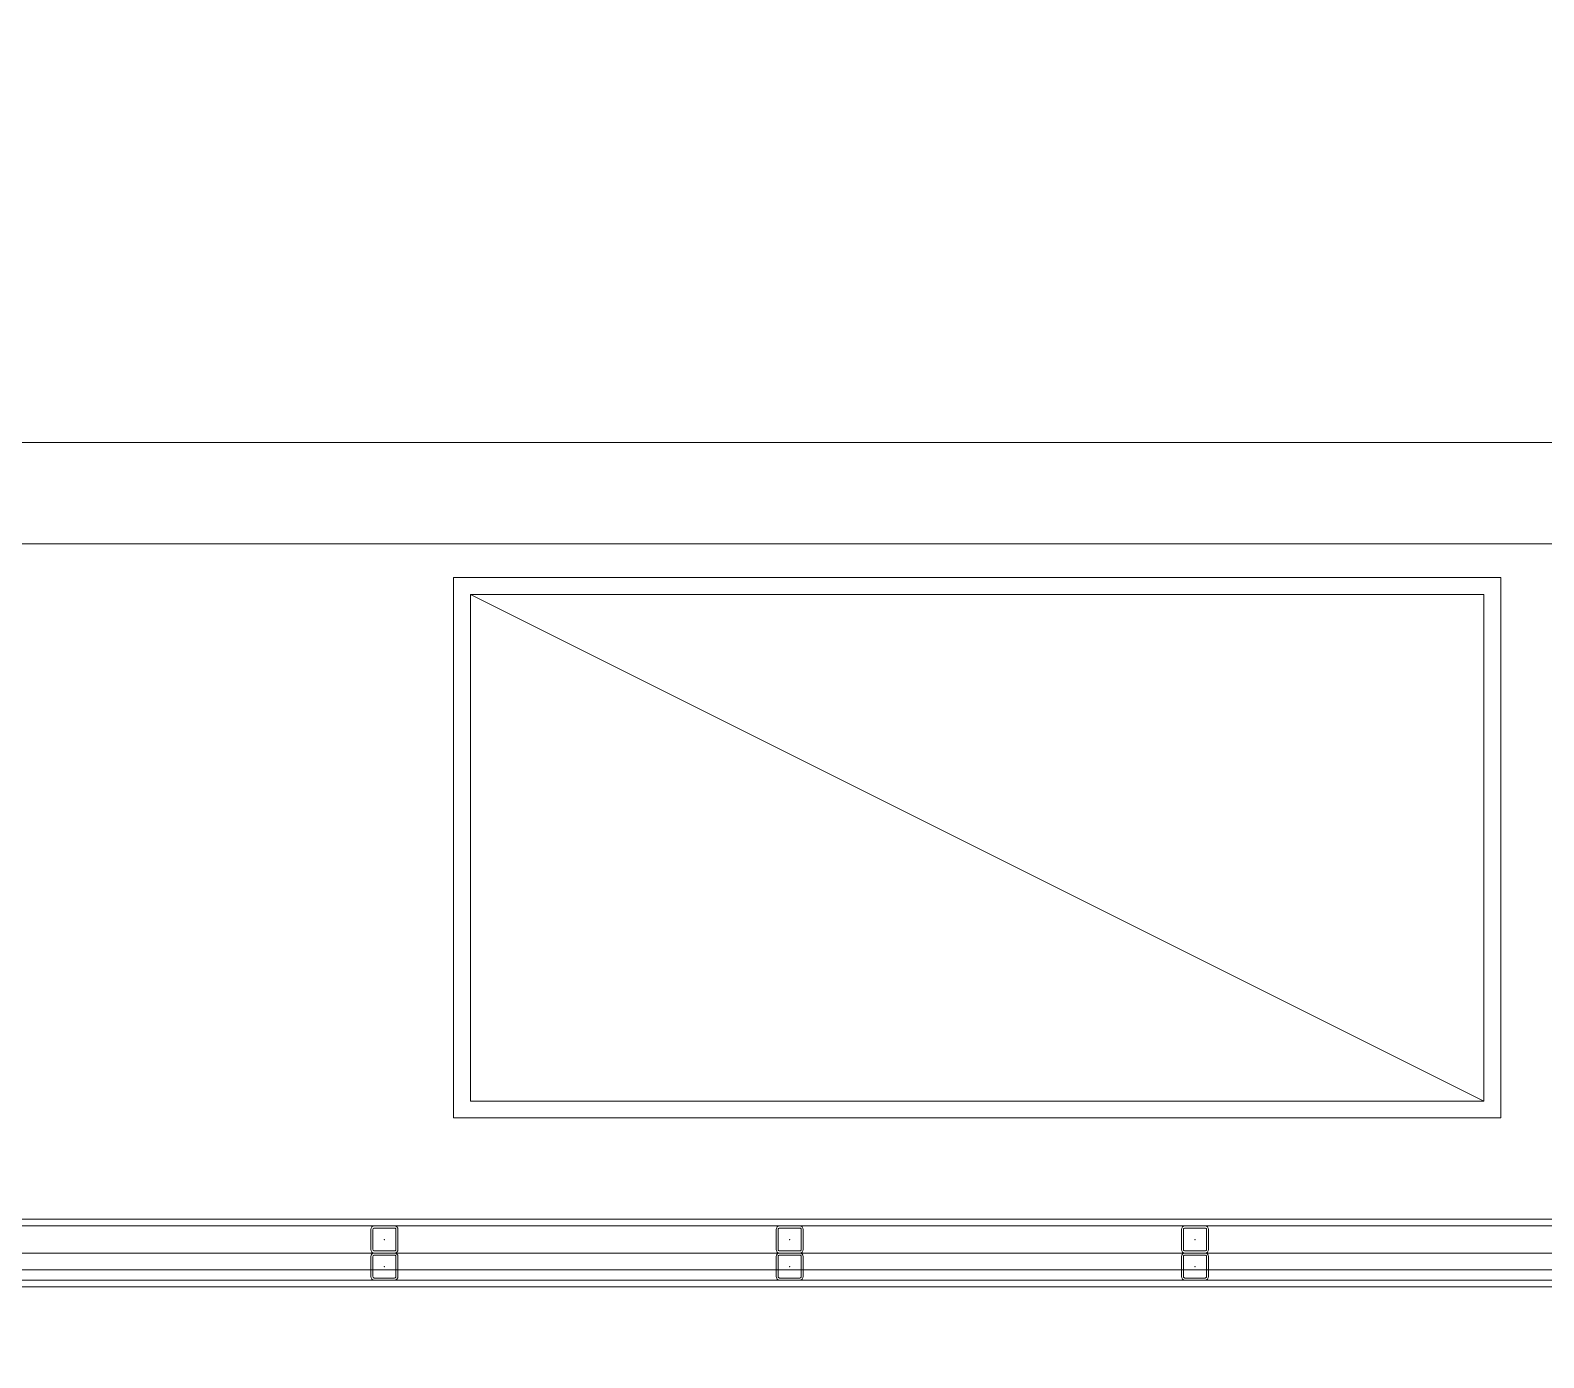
# Model space of a CAD drawing. Extents: x -2050 to 29725, y -1777 to 6820.
# Drawn here: x 13322.1 to 13546.1, y 1824.5 to 2021 of the extents above; entities that cross this region are included whole.
import ezdxf
from ezdxf.xclip import XClip

# ---------------------------------------------------------------- set-up
doc = ezdxf.new("R2010")
doc.units = 0
doc.header["$LTSCALE"] = 25
doc.header["$MEASUREMENT"] = 0
doc.header["$XCLIPFRAME"] = 0
doc.linetypes.add('DOT2', pattern=[0.125, 0, -0.125])
doc.linetypes.add('HIDDEN', pattern=[0.375, 0.25, -0.125])
doc.layers.get('0').update_dxf_attribs({"color": 9, "lineweight": 9})
for name, color, linetype, lineweight in [('00', 9, 'Continuous', 9), ('05V', 9, 'Continuous', 9), ('06B', 9, 'Continuous', 9), ('06C', 9, 'Continuous', 9), ('06D', 9, 'Continuous', 9), ('10', 9, 'Continuous', 9), ('11', 9, 'Continuous', 9), ('20', 9, 'DOT2', 9), ('33', 9, 'BATTING', 9), ('40', 9, 'Continuous', 9), ('40B', 9, 'Continuous', 9)]:
    doc.layers.add(name, color=color, linetype=linetype, lineweight=lineweight)
doc.linetypes.add('BATTING', pattern='A,0.0001,-0.1,[134,ltypeshp.shx,S=0.1,R=0,X=-0.1,Y=0],-0.2,[134,ltypeshp.shx,S=0.1,R=180,X=0.1,Y=0],-0.1', length=0.4001)

# ---------------------------------------------------------------- blocks, each defined once
blk = doc.blocks.new('p-arac asansoru')
for p, q in [((-6.3, 255.25), (21.2, 255.25)), ((-6.3, 250.85), (21.2, 250.85)), ((-6.3, 250.25), (21.2, 250.25)), ((-2.15, 193.75), (29.55, 193.75)), ((-6.3, 137.25), (21.2, 137.25)), ((-6.3, 136.65), (21.2, 136.65)), ((-6.3, 132.25), (21.2, 132.25))]:
    blk.add_line(p, q)
at = {"layer": '20'}
for p, q in [((2.83, 207.54), (367.15, 357.64)), ((-6.3, 288.75), (353.7, 288.75))]:
    blk.add_line(p, q, dxfattribs=at)
blk = doc.blocks.new('Prf-40x40')
for points in [[(1.5, -2), (-1.5, -2, -0.414214), (-2, -1.5), (-2, 1.5, -0.414214), (-1.5, 2), (1.5, 2, -0.414214), (2, 1.5), (2, -1.5, -0.414214)], [(1.5, -1.7), (-1.5, -1.7, -0.414214), (-1.7, -1.5), (-1.7, 1.5, -0.414214), (-1.5, 1.7), (1.5, 1.7, -0.414214), (1.7, 1.5), (1.7, -1.5, -0.414214)]]:
    blk.add_lwpolyline(points, format="xyb", close=True)
blk.add_point((0, 0))
blk = doc.blocks.new('p-2. kat planı')
at = {"layer": '00'}
blk.add_lwpolyline([(13152.5, 1945), (13772.5, 1945), (13772.5, 1960), (13152.5, 1960)], close=True, dxfattribs=at)
at = {"layer": '06D'}
blk.add_lwpolyline([(13074.5, 1840), (13843.61, 1840), (13849.5, 1840), (13849.5, 1846.13), (13849.5, 1943)], dxfattribs=at)
at = {"layer": '11'}
for points in [[(13071.5, 1836), (13853.5, 1836), (13853.5, 1945)], [(13072.5, 1835), (13854.5, 1835), (13854.5, 1945), (13844.5, 1945), (13844.5, 1845), (13072.5, 1845)], [(13845.5, 1944), (13845.5, 1844), (13072.5, 1844)]]:
    blk.add_lwpolyline(points, dxfattribs=at)
at = {"layer": '20', "linetype": 'HIDDEN'}
blk.add_lwpolyline([(16671.49, 2158.03, 0.152192), (13054.42, 1065.28, 0.152192)], format="xyb", dxfattribs=at)
at = {"layer": '33', "ltscale": 0.4}
blk.add_lwpolyline([(13849.5, 1840), (13071.97, 1840)], dxfattribs=at)
at = {"layer": '40'}
blk.add_lwpolyline([(13054.42, 704.15, -0.030791), (13682.75, 1104.54), (13576.46, 1296.45, -0.024013), (14116.78, 1562.65), (14175.16, 1426.96), (14212.09, 1442.78), (14154.09, 1578.71, -0.023167), (14698.59, 1781.77), (14742.74, 1640.76), (14781.91, 1653.34), (14736.69, 1793.87, -0.023228), (15300.09, 1942.43), (15330.55, 1797.88), (15369.84, 1806.22), (15339.16, 1950.68, -0.024001), (15933.76, 2044.81), (15957.63, 1826.73, -0.029535), (16671.45, 1862.43), (16671.45, 2206.09), (16650.5, 2206.09, 0.149972), (13055.87, 1124.03), (13054.42, 1124.03)], format="xyb", close=True, dxfattribs=at)
at = {"layer": '40B'}
blk.add_lwpolyline([(13052.5, 1837.5), (13052.5, 1065.5), (13054.42, 1065.5, -0.152186), (16671.45, 2158.21), (16671.45, 2226.09), (16672.5, 2226.09), (16672.5, 2372.5), (15945, 2372.5), (15945, 2365), (14187.5, 2363), (14187.5, 2825), (13845, 2825), (13845, 1845), (13845, 1837.5)], format="xyb", close=True, dxfattribs=at)
at = {"layer": '05V'}
ref = blk.add_blockref('p-arac asansoru', (13654.5, 2015.1), dxfattribs=dict(at, rotation=90))
XClip(ref).set_block_clipping_path([(9.8999999638, -152.9999999553), (374.9000042902, 537.0000000447)])
at = {"layer": '10', "xscale": -1}
for p in [(13374.5, 1842), (13434.5, 1842), (13494.5, 1842), (13374.5, 1838), (13434.5, 1838), (13494.5, 1838)]:
    blk.add_blockref('Prf-40x40', p, dxfattribs=at)

msp = doc.modelspace()

# ---------------------------------------------------------------- linework, layer by layer
at = {"layer": '06B'}
for points in [[(13055.87, 1124.03, -0.149972), (16650.5, 2206.09)], [(13033.61, 1157.26, -0.075525), (14783.96, 1979.92, -0.075525)]]:
    msp.add_lwpolyline(points, format="xyb", dxfattribs=at)
at = {"layer": '06C'}
msp.add_lwpolyline([(13124.69, 1100.45), (13117.7, 1111.05, -0.146397), (16605.5, 2161.14), (16605.5, 2148.44, 0.146396), (13124.69, 1100.45, 3.321415)], format="xyb", dxfattribs=at)
at = {"layer": '06D'}
msp.add_line((13387.25, 1937.5), (13537.25, 1862.5), dxfattribs=at)
for points in [[(13539.75, 1860), (13384.75, 1860), (13384.75, 1940), (13539.75, 1940)], [(13537.25, 1862.5), (13387.25, 1862.5), (13387.25, 1937.5), (13537.25, 1937.5)]]:
    msp.add_lwpolyline(points, close=True, dxfattribs=at)
at = {"layer": '20', "linetype": 'HIDDEN'}
for points in [[(13074.5, 1250.48, -0.146575), (16650.5, 2301.36, -0.146575)], [(13074.5, 1209.1, -0.147553), (16652.5, 2266.71)]]:
    msp.add_lwpolyline(points, format="xyb", dxfattribs=at)

# ---------------------------------------------------------------- block references
msp.add_blockref('p-2. kat planı', (0, 0))

doc.saveas('drawing.dxf')
